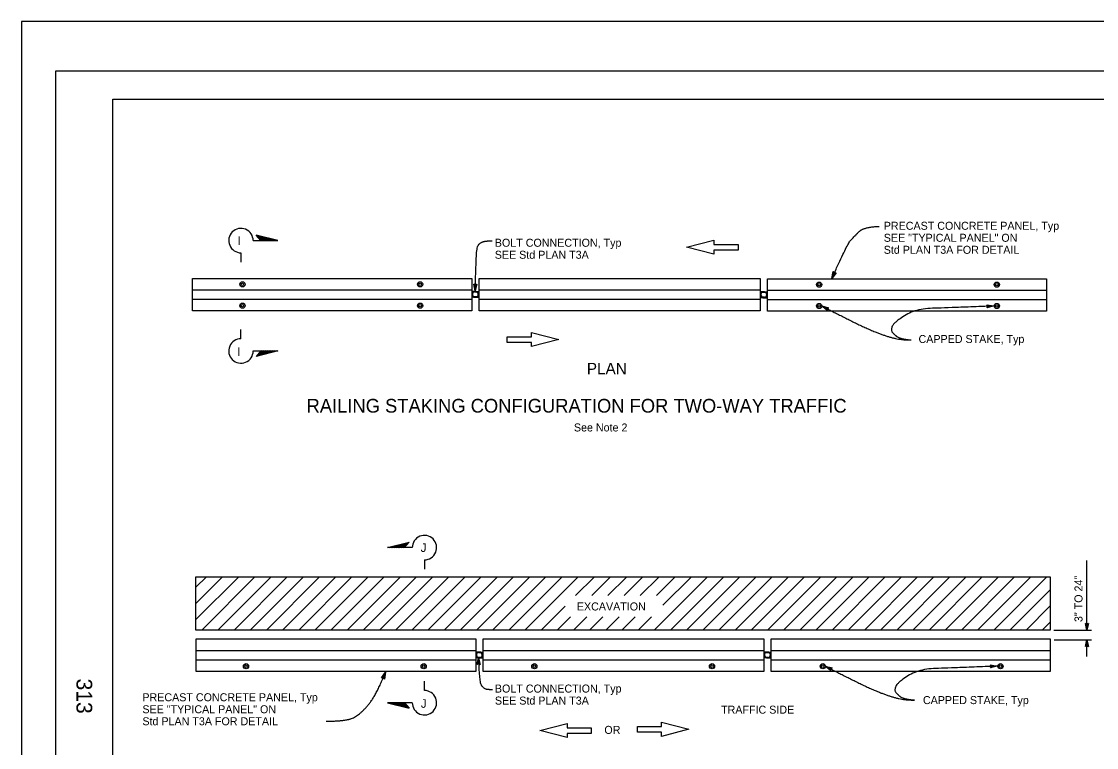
# Model space of a CAD drawing. Extents: x -894 to 866, y -472 to 714.
# Drawn here: x -894 to 46, y 79 to 714 of the extents above; entities that cross this region are included whole.
import ezdxf

# ---------------------------------------------------------------- set-up
doc = ezdxf.new("R2010")
doc.units = 0
for name, color, linetype in [('border_PLOTTING-ELEMENTS', 7, 'Continuous'), ('border_rw_22x34_Cut_Lines', 7, 'Continuous'), ('border_SHEET', 7, 'Continuous'), ('border_WITHIN-BORDER-anno', 7, 'Continuous'), ('pp_PRESENTATION', 7, 'Continuous'), ('rd_EARTHWORK', 7, 'Continuous'), ('tcd_BARRIER-CONC-TYPE-K', 7, 'Continuous'), ('tcd_RAILING-anno', 7, 'Continuous')]:
    doc.layers.add(name, color=color, linetype=linetype)

msp = doc.modelspace()

# ---------------------------------------------------------------- linework, layer by layer
at = {"layer": 'border_PLOTTING-ELEMENTS'}
for points in [[(-894.04, -472.44), (865.96, -472.44), (865.96, 713.56), (-894.04, 713.56)], [(-864.04, 670.56), (835.96, 670.56), (835.96, -429.44), (-864.04, -429.44)]]:
    msp.add_lwpolyline(points, close=True, dxfattribs=at)
at = {"layer": 'border_rw_22x34_Cut_Lines'}
msp.add_lwpolyline([(-864.04, 670.56), (835.96, 670.56), (835.96, -429.44), (-864.04, -429.44)], close=True, dxfattribs=at)
at = {"layer": 'border_SHEET'}
for p, q in [((-814.04, 645.56), (810.96, 645.56)), ((-814.04, -404.44), (-814.04, 645.56))]:
    msp.add_line(p, q, dxfattribs=at)
at = {"layer": 'pp_PRESENTATION'}
for p, q in [((-669.69, 522.01), (-688.59, 526.83)), ((-684.69, 522.01), (-688.59, 526.83)), ((-691.34, 522.01), (-669.69, 522.01)), ((-671.24, 522.01), (-688.18, 526.33)), ((-672.8, 522.01), (-687.78, 525.83)), ((-674.35, 522.01), (-687.38, 525.33)), ((-675.9, 522.01), (-686.97, 524.83)), ((-677.46, 522.01), (-686.57, 524.33)), ((-679.01, 522.01), (-686.16, 523.83)), ((-680.57, 522.01), (-685.76, 523.33)), ((-682.12, 522.01), (-685.35, 522.83)), ((-683.68, 522.01), (-684.95, 522.33)), ((-312.13, 516.23), (-288.22, 522.37)), ((-288.22, 522.37), (-288.22, 518.73)), ((-288.22, 518.73), (-267.12, 518.73)), ((-267.12, 518.73), (-267.12, 516.23)), ((-702.03, 511.32), (-702.03, 503.19)), ((-288.22, 510.09), (-312.13, 516.23)), ((-267.12, 513.73), (-288.22, 513.73)), ((-288.22, 513.73), (-288.22, 510.09)), ((-267.12, 516.23), (-267.12, 513.73)), ((-702.03, 436.2), (-702.03, 444.33)), ((-469.03, 435.44), (-469.03, 437.94)), ((-469.03, 437.94), (-447.93, 437.94)), ((-469.03, 432.94), (-469.03, 435.44)), ((-447.93, 432.94), (-469.03, 432.94)), ((-447.93, 437.94), (-447.93, 441.58)), ((-447.93, 441.58), (-424.02, 435.44)), ((-424.02, 435.44), (-447.93, 429.3)), ((-447.93, 429.3), (-447.93, 432.94)), ((-691.34, 425.51), (-669.69, 425.51)), ((-669.69, 425.51), (-688.59, 420.69)), ((-684.69, 425.51), (-688.59, 420.69)), ((-671.24, 425.51), (-688.18, 421.19)), ((-672.8, 425.51), (-687.78, 421.69)), ((-674.35, 425.51), (-687.38, 422.19)), ((-675.9, 425.51), (-686.97, 422.69)), ((-677.46, 425.51), (-686.57, 423.19)), ((-679.01, 425.51), (-686.16, 423.69)), ((-680.57, 425.51), (-685.76, 424.18)), ((-682.12, 425.51), (-685.35, 424.68)), ((-683.68, 425.51), (-684.95, 425.18)), ((-573.86, 253.54), (-554.96, 258.36)), ((-572.31, 253.54), (-555.37, 257.86)), ((-570.76, 253.54), (-555.77, 257.36)), ((-569.2, 253.54), (-556.18, 256.86)), ((-567.65, 253.54), (-556.58, 256.36)), ((-566.09, 253.54), (-556.98, 255.86)), ((-564.54, 253.54), (-557.39, 255.36)), ((-562.98, 253.54), (-557.79, 254.86)), ((-561.43, 253.54), (-558.2, 254.36)), ((-558.87, 253.54), (-554.96, 258.36)), ((-552.21, 253.54), (-573.86, 253.54)), ((-559.87, 253.54), (-558.6, 253.86)), ((-541.52, 242.85), (-541.52, 234.72)), ((-541.52, 128.61), (-541.52, 136.75)), ((-573.86, 117.93), (-554.96, 113.11)), ((-552.21, 117.93), (-573.86, 117.93)), ((-572.31, 117.93), (-555.37, 113.61)), ((-570.76, 117.93), (-555.77, 114.1)), ((-569.2, 117.93), (-556.18, 114.6)), ((-567.65, 117.93), (-556.58, 115.1)), ((-566.09, 117.93), (-556.98, 115.6)), ((-564.54, 117.93), (-557.39, 116.1)), ((-562.98, 117.93), (-557.79, 116.6)), ((-561.43, 117.93), (-558.2, 117.1)), ((-559.87, 117.93), (-558.6, 117.6)), ((-558.87, 117.93), (-554.96, 113.11)), ((-440.53, 93.55), (-416.62, 99.69)), ((-416.62, 99.69), (-416.62, 96.05)), ((-416.62, 96.05), (-395.52, 96.05)), ((-395.52, 96.05), (-395.52, 93.55)), ((-355.2, 94.66), (-355.2, 97.16)), ((-355.2, 97.16), (-334.1, 97.16)), ((-355.2, 92.16), (-355.2, 94.66)), ((-310.2, 94.66), (-334.11, 88.52)), ((-334.1, 97.16), (-334.1, 100.8)), ((-334.1, 100.8), (-310.2, 94.66)), ((-416.63, 87.41), (-440.53, 93.55)), ((-395.52, 91.05), (-416.63, 91.05)), ((-416.63, 91.05), (-416.63, 87.41)), ((-395.52, 93.55), (-395.52, 91.05)), ((-334.11, 92.16), (-355.2, 92.16)), ((-334.11, 88.52), (-334.11, 92.16))]:
    msp.add_line(p, q, dxfattribs=at)
for centre, start, end in [((-702.03, 522.01), 0.00004, 270.00053), ((-702.03, 425.51), 89.99947, 359.99996), ((-541.52, 253.54), 269.99947, 179.99996), ((-541.52, 117.93), 180.00004, 90.00053)]:
    msp.add_arc(centre, 10.69, start, end, dxfattribs=at)
at = {"layer": 'rd_EARTHWORK'}
for p, q in [((-741.42, 218.85), (-732.23, 228.03)), ((-741.42, 204.7), (-718.09, 228.03)), ((-741.42, 190.56), (-703.94, 228.03)), ((-736.4, 181.44), (-689.8, 228.03)), ((-722.25, 181.44), (-675.66, 228.03)), ((-708.11, 181.44), (-661.52, 228.03)), ((-693.97, 181.44), (-647.37, 228.03)), ((-679.83, 181.44), (-633.23, 228.03)), ((-665.69, 181.44), (-619.09, 228.03)), ((-651.54, 181.44), (-604.95, 228.03)), ((-637.4, 181.44), (-590.81, 228.03)), ((-623.26, 181.44), (-576.66, 228.03)), ((-609.12, 181.44), (-562.52, 228.03)), ((-594.98, 181.44), (-548.38, 228.03)), ((-580.83, 181.44), (-534.24, 228.03)), ((-566.69, 181.44), (-520.1, 228.03)), ((-552.55, 181.44), (-505.95, 228.03)), ((-538.41, 181.44), (-491.81, 228.03)), ((-524.26, 181.44), (-477.67, 228.03)), ((-510.12, 181.44), (-463.53, 228.03)), ((-495.98, 181.44), (-449.38, 228.03)), ((-481.84, 181.44), (-435.24, 228.03)), ((-467.7, 181.44), (-421.1, 228.03)), ((-453.55, 181.44), (-406.96, 228.03)), ((-409.25, 211.6), (-392.82, 228.03)), ((-395.1, 211.6), (-378.67, 228.03)), ((-380.96, 211.6), (-364.53, 228.03)), ((-366.82, 211.6), (-350.39, 228.03)), ((-352.68, 211.6), (-336.25, 228.03)), ((-340.42, 181.44), (-293.82, 228.03)), ((-338.54, 211.6), (-322.11, 228.03)), ((-332.82, 203.18), (-307.96, 228.03)), ((-326.27, 181.44), (-279.68, 228.03)), ((-312.13, 181.44), (-265.54, 228.03)), ((-297.99, 181.44), (-251.39, 228.03)), ((-283.85, 181.44), (-237.25, 228.03)), ((-269.71, 181.44), (-223.11, 228.03)), ((-255.56, 181.44), (-208.97, 228.03)), ((-241.42, 181.44), (-194.83, 228.03)), ((-227.28, 181.44), (-180.68, 228.03)), ((-213.14, 181.44), (-166.54, 228.03)), ((-199, 181.44), (-152.4, 228.03)), ((-184.85, 181.44), (-138.26, 228.03)), ((-170.71, 181.44), (-124.12, 228.03)), ((-156.57, 181.44), (-109.97, 228.03)), ((-142.43, 181.44), (-95.83, 228.03)), ((-128.28, 181.44), (-81.69, 228.03)), ((-114.14, 181.44), (-67.55, 228.03)), ((-100, 181.44), (-53.4, 228.03)), ((-85.86, 181.44), (-39.26, 228.03)), ((-71.72, 181.44), (-25.12, 228.03)), ((-57.57, 181.44), (-10.98, 228.03)), ((-43.43, 181.44), (3.16, 228.03)), ((-29.29, 181.44), (6, 216.73)), ((-439.41, 181.44), (-418.52, 202.33)), ((-15.15, 181.44), (6, 202.59)), ((-425.27, 181.44), (-413.7, 193.01)), ((-411.13, 181.44), (-399.56, 193.01)), ((-396.99, 181.44), (-385.42, 193.01)), ((-382.84, 181.44), (-371.27, 193.01)), ((-368.7, 181.44), (-357.13, 193.01)), ((-354.56, 181.44), (-342.99, 193.01)), ((-1.01, 181.44), (6, 188.45))]:
    msp.add_line(p, q, dxfattribs=at)
msp.add_lwpolyline([(-741.42, 228.03), (6, 228.03), (6, 181.44), (-741.42, 181.44)], close=True, dxfattribs=at)
at = {"layer": 'tcd_BARRIER-CONC-TYPE-K'}
for p, q in [((-744.32, 478.81), (-500.09, 478.81)), ((-744.32, 470.65), (-500.09, 470.65)), ((-496.32, 472.75), (-500.09, 472.75)), ((-497.01, 472.42), (-500.09, 472.42)), ((-496.26, 477.49), (-500.06, 477.49)), ((-496.39, 477.16), (-500.06, 477.16)), ((-497.81, 477.48), (-493.83, 477.48)), ((-497.64, 477.14), (-493.83, 477.14)), ((-497.63, 472.4), (-493.78, 472.4)), ((-497.16, 472.75), (-493.78, 472.75)), ((-493.67, 478.81), (-247.72, 478.81)), ((-493.67, 470.65), (-247.72, 470.65)), ((-243.99, 472.43), (-247.76, 472.43)), ((-244.68, 472.09), (-247.76, 472.09)), ((-243.93, 477.17), (-247.73, 477.17)), ((-244.06, 476.84), (-247.73, 476.84)), ((-245.48, 477.16), (-241.5, 477.16)), ((-245.3, 476.82), (-241.5, 476.82)), ((-245.3, 472.08), (-241.45, 472.08)), ((-244.83, 472.43), (-241.45, 472.43)), ((-241.43, 478.55), (2.33, 478.55)), ((-241.43, 470.38), (2.33, 470.38)), ((-741.18, 163.56), (-496.62, 163.56)), ((-492.76, 162.18), (-496.56, 162.18)), ((-492.89, 161.84), (-496.56, 161.84)), ((-494.31, 162.16), (-490.33, 162.16)), ((-494.13, 161.82), (-490.33, 161.82)), ((-490.25, 163.56), (-244.59, 163.56)), ((-240.73, 162.18), (-244.53, 162.18)), ((-240.86, 161.84), (-244.53, 161.84)), ((-242.29, 162.16), (-238.31, 162.16)), ((-242.11, 161.82), (-238.31, 161.82)), ((-238.23, 163.56), (6.02, 163.56)), ((-741.18, 155.4), (-496.62, 155.4)), ((-492.82, 157.44), (-496.59, 157.44)), ((-493.51, 157.1), (-496.59, 157.1)), ((-494.13, 157.08), (-490.28, 157.08)), ((-493.66, 157.44), (-490.28, 157.44)), ((-490.25, 155.4), (-244.59, 155.4)), ((-240.79, 157.44), (-244.57, 157.44)), ((-241.49, 157.1), (-244.57, 157.1)), ((-242.11, 157.08), (-238.26, 157.08)), ((-241.63, 157.44), (-238.26, 157.44)), ((-238.23, 155.4), (6.02, 155.4))]:
    msp.add_line(p, q, dxfattribs=at)
for points in [[(-744.3, 488.92), (-500.09, 488.92), (-500.09, 460.54), (-744.3, 460.54)], [(-493.67, 488.92), (-247.72, 488.92), (-247.72, 460.54), (-493.67, 460.54)], [(-241.43, 488.65), (2.86, 488.65), (2.86, 460.28), (-241.43, 460.28)], [(-741.16, 173.67), (-496.62, 173.67), (-496.62, 145.29), (-741.16, 145.29)], [(-490.25, 173.67), (-244.59, 173.67), (-244.59, 145.29), (-490.25, 145.29)], [(-238.23, 173.67), (6.02, 173.67), (6.02, 145.29), (-238.23, 145.29)]]:
    msp.add_lwpolyline(points, close=True, dxfattribs=at)
for centre, radius in [((-700.75, 483.76), 2.28), ((-700.75, 483.76), 1.12), ((-545.28, 483.76), 2.28), ((-545.28, 483.76), 1.12), ((-196.17, 483.5), 2.28), ((-196.17, 483.5), 1.12), ((-40.71, 483.5), 2.28), ((-40.71, 483.5), 1.12), ((-700.75, 465.09), 2.28), ((-700.75, 465.09), 1.12), ((-545.28, 465.09), 2.28), ((-545.28, 465.09), 1.12), ((-196.17, 464.83), 2.28), ((-196.17, 464.83), 1.12), ((-40.71, 464.83), 2.28), ((-40.71, 464.83), 1.12), ((-697.6, 149.84), 2.28), ((-697.6, 149.84), 1.12), ((-542.14, 149.84), 2.28), ((-542.14, 149.84), 1.12), ((-445.32, 149.84), 2.28), ((-445.32, 149.84), 1.12), ((-289.86, 149.84), 2.28), ((-289.86, 149.84), 1.12), ((-193.01, 149.84), 2.28), ((-193.01, 149.84), 1.12), ((-37.55, 149.84), 2.28), ((-37.55, 149.84), 1.12)]:
    msp.add_circle(centre, radius, dxfattribs=at)
for centre, radius, start, end in [((-497.36, 474.95), 2.57, 100.22539, 263.81345), ((-497.36, 474.95), 2.21, 97.25153, 275.08896), ((-496.61, 474.95), 2.57, 260.96912, 82.17539), ((-496.61, 474.95), 2.22, 277.51053, 84.26454), ((-245.03, 474.63), 2.57, 100.22539, 263.81345), ((-245.03, 474.63), 2.21, 97.25153, 275.08896), ((-244.28, 474.63), 2.57, 260.96912, 82.17539), ((-244.28, 474.63), 2.22, 277.51053, 84.26454), ((-493.86, 159.64), 2.57, 100.22539, 263.81345), ((-493.86, 159.64), 2.21, 97.25153, 275.08896), ((-493.11, 159.64), 2.57, 260.96912, 82.17539), ((-493.11, 159.64), 2.22, 277.51053, 84.26454), ((-241.83, 159.64), 2.57, 100.22539, 263.81345), ((-241.83, 159.64), 2.21, 97.25153, 275.08896), ((-241.08, 159.64), 2.57, 260.96912, 82.17539), ((-241.08, 159.64), 2.22, 277.51053, 84.26454)]:
    msp.add_arc(centre, radius, start, end, dxfattribs=at)
at = {"layer": 'tcd_RAILING-anno'}
for p, q in [((38.14, 181.44), (38.14, 242.34)), ((9.3, 181.44), (42.06, 181.44)), ((9.32, 172.99), (42.08, 172.99)), ((38.16, 158.35), (38.16, 172.99))]:
    msp.add_line(p, q, dxfattribs=at)
for points in [[(-181.38, 493.8), (-184.98, 488.94), (-183.78, 494.87), (-183.54, 494.54), (-184.43, 490.19), (-181.78, 493.75), (-182.18, 493.7), (-183.87, 491.42), (-183.31, 494.2), (-183.08, 493.87), (-183.32, 492.67), (-182.59, 493.66), (-182.9, 493.62), (-183.78, 494.87), (-182.9, 493.62)], [(-495.64, 483.9), (-497.12, 478.04), (-498.26, 483.98), (-497.92, 483.76), (-497.08, 479.4), (-495.99, 483.7), (-496.35, 483.5), (-497.04, 480.75), (-497.58, 483.54), (-497.23, 483.32), (-497, 482.11), (-496.7, 483.31), (-496.98, 483.15), (-498.26, 483.98), (-496.98, 483.15)], [(-189.18, 460.94), (-193.82, 464.82), (-187.97, 463.28), (-188.32, 463.06), (-192.61, 464.2), (-189.2, 461.35), (-189.23, 461.75), (-191.41, 463.57), (-188.67, 462.85), (-189.01, 462.64), (-190.2, 462.95), (-189.25, 462.16), (-189.27, 462.48), (-187.97, 463.28), (-189.27, 462.48)], [(-49.41, 465.89), (-43.45, 464.82), (-49.3, 463.26), (-49.1, 463.62), (-44.82, 464.76), (-49.18, 465.55), (-48.96, 465.21), (-46.17, 464.71), (-48.91, 463.98), (-48.71, 464.34), (-47.53, 464.65), (-48.74, 464.87), (-48.56, 464.61), (-49.3, 463.26), (-48.56, 464.61)], [(39.46, 187.34), (38.14, 181.44), (36.83, 187.34), (37.18, 187.13), (38.14, 182.81), (39.11, 187.14), (38.76, 186.93), (38.15, 184.16), (37.53, 186.92), (37.88, 186.71), (38.15, 185.52), (38.41, 186.72), (38.14, 186.56), (36.83, 187.34), (38.14, 186.56)], [(36.84, 167.08), (38.16, 172.99), (39.47, 167.08), (39.12, 167.29), (38.17, 171.62), (37.19, 167.29), (37.54, 167.5), (38.16, 170.27), (38.77, 167.5), (38.43, 167.71), (38.16, 168.91), (37.89, 167.71), (38.16, 167.87), (39.47, 167.08), (38.16, 167.87)], [(-495.39, 151.28), (-494.19, 157.21), (-492.76, 151.33), (-493.11, 151.54), (-494.16, 155.84), (-495.04, 151.5), (-494.7, 151.71), (-494.13, 154.49), (-493.46, 151.74), (-493.82, 151.94), (-494.11, 153.13), (-494.35, 151.93), (-494.08, 152.1), (-492.76, 151.33), (-494.08, 152.1)], [(-46.35, 151.02), (-40.39, 149.94), (-46.24, 148.39), (-46.04, 148.75), (-41.76, 149.88), (-46.13, 150.67), (-45.9, 150.34), (-43.11, 149.83), (-45.85, 149.1), (-45.65, 149.46), (-44.47, 149.78), (-45.68, 150), (-45.51, 149.73), (-46.24, 148.39), (-45.51, 149.73)], [(-579.04, 139.55), (-575.7, 144.59), (-576.58, 138.61), (-576.83, 138.93), (-576.18, 143.31), (-578.64, 139.62), (-578.24, 139.69), (-576.67, 142.05), (-577.08, 139.25), (-577.34, 139.57), (-577.16, 140.78), (-577.84, 139.76), (-577.52, 139.81), (-576.58, 138.61), (-577.52, 139.81)], [(-186.12, 146.07), (-190.77, 149.94), (-184.92, 148.4), (-185.26, 148.19), (-189.55, 149.32), (-186.15, 146.47), (-186.17, 146.88), (-188.35, 148.7), (-185.61, 147.98), (-185.96, 147.76), (-187.14, 148.07), (-186.2, 147.29), (-186.22, 147.6), (-184.92, 148.4), (-186.22, 147.6)]]:
    msp.add_lwpolyline(points, close=True, dxfattribs=at)
for points in [[(-184.98, 488.94), (-171.39, 519.52), (-165.27, 525.64), (-157.21, 534), (-143.53, 534.47)], [(-497.12, 478.04), (-496.23, 510.1), (-494.91, 518.06), (-491.37, 520.94), (-486.28, 521.82), (-482.3, 521.82)], [(-193.82, 464.82), (-180.43, 457.92), (-151.01, 443.31), (-126.45, 434.79), (-115.69, 435.19)], [(-43.45, 464.82), (-82.21, 463.2), (-112.04, 462.38), (-131.32, 450.01), (-133.55, 443.31), (-130.31, 439.86), (-127.26, 437.22), (-120.16, 435.39), (-115.69, 435.19)], [(-494.19, 157.21), (-493.74, 135.5), (-489.43, 130.29), (-485.41, 129.55), (-481.84, 129.55)], [(-627.39, 101.83), (-613.56, 101.73), (-600.19, 105.45), (-583.84, 123.28), (-575.7, 144.59)], [(-190.77, 149.94), (-177.37, 143.05), (-147.95, 128.43), (-123.39, 119.91), (-112.64, 120.32)], [(-40.39, 149.94), (-79.15, 148.32), (-108.98, 147.51), (-128.26, 135.13), (-130.49, 128.43), (-127.25, 124.98), (-124.2, 122.35), (-117.1, 120.52), (-112.64, 120.32)]]:
    msp.add_open_spline(points, degree=2, dxfattribs=at)

# ---------------------------------------------------------------- texts
at = {"layer": 'border_WITHIN-BORDER-anno'}
msp.add_text('313', height=13.78, rotation=270, dxfattribs=at).set_placement((-845.95, 139.04))
at = {"layer": 'pp_PRESENTATION'}
for s, p in [('I', (-705.04, 518.2)), ('I', (-705.18, 421.1)), ('J', (-544.79, 249.73)), ('J', (-544.65, 113.52))]:
    msp.add_text(s, height=7.5, dxfattribs=at).set_placement(p)
at = {"layer": 'tcd_RAILING-anno'}
for s, height, p in [('PRECAST CONCRETE PANEL, Typ', 7, (-139.63, 531.46)), ('SEE "TYPICAL PANEL" ON', 7, (-139.63, 520.96)), ('BOLT CONNECTION, Typ', 7, (-479.94, 516.62)), ('Std PLAN T3A FOR DETAIL', 7, (-139.63, 510.46)), ('SEE Std PLAN T3A', 7, (-479.94, 506.12)), ('CAPPED STAKE, Typ', 7, (-109.2, 432.45)), ('PLAN', 10, (-399.42, 405.1)), ('RAILING STAKING CONFIGURATION FOR TWO-WAY TRAFFIC', 12, (-644.62, 371.59)), ('See Note 2', 7, (-410.73, 355.11)), ('EXCAVATION', 7, (-408.16, 198.59)), ('BOLT CONNECTION, Typ', 7, (-479.86, 126.8)), ('PRECAST CONCRETE PANEL, Typ', 7, (-788.27, 119.2)), ('SEE Std PLAN T3A', 7, (-479.86, 116.3)), ('CAPPED STAKE, Typ', 7, (-105.36, 116.72)), ('SEE "TYPICAL PANEL" ON', 7, (-788.27, 108.7)), ('TRAFFIC SIDE', 7, (-281.97, 108.34)), ('Std PLAN T3A FOR DETAIL', 7, (-788.27, 98.2)), ('OR', 7, (-384.07, 90.67))]:
    msp.add_text(s, height=height, dxfattribs=at).set_placement(p)
msp.add_text('3" TO 24"', height=7, rotation=90, dxfattribs=at).set_placement((34.24, 188.45))

doc.saveas('drawing.dxf')
